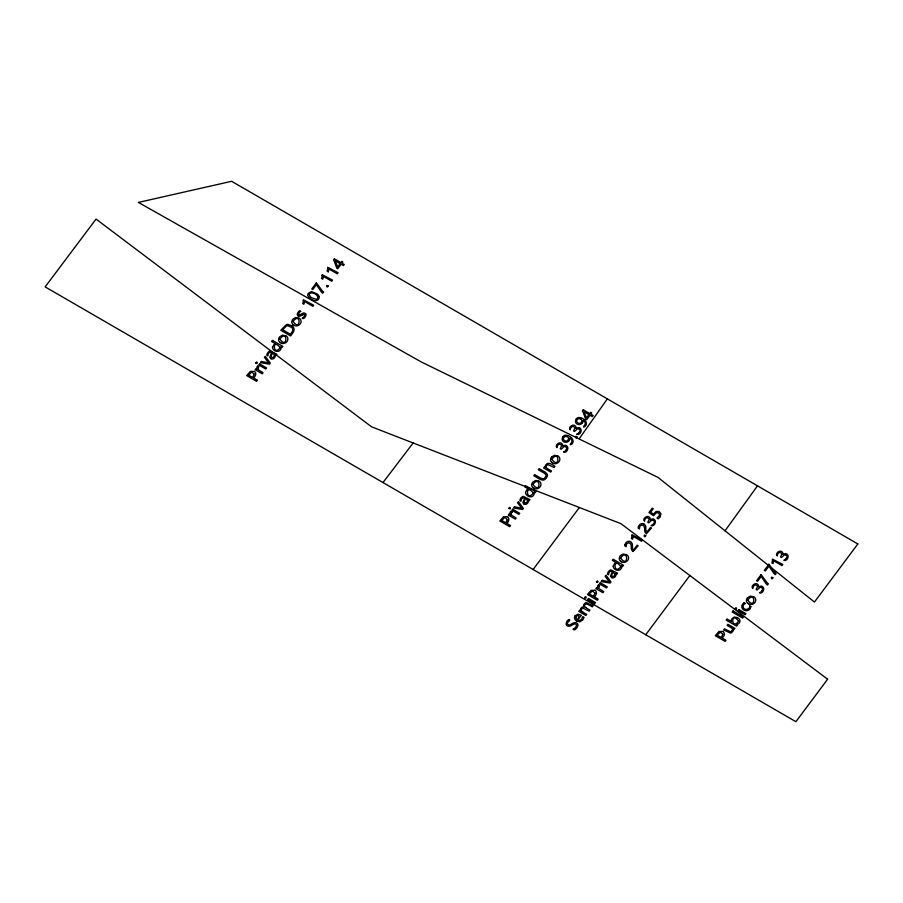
<?xml version="1.0" encoding="UTF-8"?>
<svg xmlns="http://www.w3.org/2000/svg" width="903" height="903" viewBox="0 0 903 903"><rect width="100%" height="100%" fill="white"/><g stroke="black" fill="none" stroke-linecap="round" stroke-linejoin="round"><path stroke-width="1.35" d="M631.332 546.529L630.757 543.866L628.736 542.658L626.558 543.888L626.151 546.71L624.944 546.01A4.267 3.759 -22.9 0 1 624.978 544.746M569.206 440.359L569.533 439.614A2.63 2.314 -22.9 0 0 569.567 438.531C569.15 437.199 572.096 439.682 571.983 441.003C572.378 442.989 567.885 445.676 571.565 444.411C576.024 440.653 570.143 435.065 565.842 435.212A3.364 2.969 -22.9 0 0 563.201 436.251L562.93 436.589M582.514 422.627L582.841 421.882A2.63 2.314 -22.9 0 0 582.875 420.809C582.458 419.466 585.404 421.961 585.291 423.27C585.539 425.268 581.284 428.124 584.963 426.6C589.264 422.785 583.372 417.367 579.15 417.491A3.364 2.969 -22.9 0 0 576.498 418.529L576.227 418.857M579.229 438.745L607.358 398.889M598.858 586.408L599.197 588.79L603.757 591.612L602.933 592.707L595.89 588.621L596.714 587.514L598.181 588.338A2.63 2.314 -22.9 0 1 598.429 584.918M660.127 516.821L661.019 513.773L659.077 511.493L656.097 511.448L653.4 514.089L650.645 512.215L653.264 508.728L652.248 508.141L648.918 512.577L653.614 515.771L656.165 512.802L658.772 512.904L659.63 515.376L656.966 517.972L658.163 518.661M725.019 530.806L757.527 485.814M533.131 569.511L579.354 507.509M645.747 634.73L689.892 575.459M507.757 522.137L506.809 523.39L510.534 525.557L509.687 526.686L499.833 520.952L503.513 516.753L507.17 516.798M595.348 595.675L594.4 596.939L598.136 599.095L597.289 600.224L587.424 594.501L591.115 590.291L594.772 590.348M633.59 549.927L637.168 545.152L638.184 545.739L633.251 551.372M382.985 482.552L413.145 442.978M567.265 621.05C568.935 618.115 571.418 619.955 568.224 621.761A4.65 4.086 -22.9 0 0 567.75 622.551A2.291 2.02 -22.9 0 0 567.592 624.097A1.569 1.388 -22.9 0 0 568.089 624.605A1.93 1.693 -22.9 0 0 569.748 624.82A6.039 5.316 -22.9 0 0 570.798 624.323L571.802 623.781A16.344 14.38 -22.9 0 1 573.089 623.126A5.802 5.102 -22.9 0 1 574.331 622.686A3.601 3.16 -22.9 0 1 575.527 622.585A2.788 2.449 -22.9 0 1 576.509 622.878A4.109 3.612 -22.9 0 1 576.994 623.172L577.683 623.95A2.98 2.619 -22.9 0 1 577.943 625.169A4.267 3.759 -22.9 0 1 577.57 626.524A7.732 6.806 -22.9 0 1 576.746 627.901A8.116 7.145 -22.9 0 1 574.985 629.605A2.754 2.427 -22.9 0 1 574.387 629.978L573.021 629.188A5.35 4.707 -22.9 0 0 575.775 627.088L576.588 625.169A1.569 1.377 -22.9 0 0 576.306 624.549L575.854 624.176A1.716 1.501 -22.9 0 0 575.03 623.939A2.517 2.212 -22.9 0 0 574.139 624.108A6.118 5.384 -22.9 0 0 573.134 624.549L571.994 625.158A19.46 17.112 -22.9 0 1 570.764 625.79A5.283 4.65 -22.9 0 1 569.612 626.197A3.127 2.743 -22.9 0 1 568.495 626.276A3.014 2.653 -22.9 0 1 567.253 625.79L566.949 625.587A2.619 2.303 -22.9 0 1 566.441 624.932A3.217 2.833 -22.9 0 1 566.192 623.702A4.47 3.928 -22.9 0 1 566.441 622.528A6.265 5.508 -22.9 0 1 567.265 621.05M299.04 312.81L299.638 312.145A3.849 3.386 -22.9 0 1 300.846 311.366L299.706 310.7A4.696 4.131 -22.9 0 0 298.724 311.49L298.543 311.682A6.039 5.305 -22.9 0 0 298.103 312.235A3.657 3.217 -22.9 0 0 297.426 315.215M521.855 498.501L522.589 497.858A1.4 1.23 -22.9 0 1 523.097 497.711L524.711 498.14L522.927 502.486A2.303 2.032 -22.9 0 0 523.153 503.106L524.067 503.953M731.961 630.825L731.283 631.468A1.682 1.479 -22.9 0 1 730.471 631.75L724.466 628.849L723.642 629.944L730.561 633.082A2.416 2.122 -22.9 0 0 731.419 632.8L733.022 631.141A2.833 2.495 -22.9 0 0 733.225 629.357L732.988 628.827L734.128 629.447L734.952 628.353L727.908 624.266L727.084 625.361L731.137 627.709A2.653 2.337 -22.9 0 1 732.152 630.904M551.699 456.941L554.51 455.27L557.648 456.004M747.582 597.741L750.393 596.07L753.531 596.804M546.812 465.259L547.331 464.842A1.603 1.411 -22.9 0 1 547.907 464.616L554.115 467.494L554.939 466.399C552.896 464.966 547.839 461.094 545.751 464.898A3.115 2.743 -22.9 0 0 545.378 466.783L545.649 467.551L544.453 466.896L543.629 467.991L550.672 472.077L551.496 470.982L547.478 468.657M527.059 489.979C521.866 494.088 531.743 500.251 533.955 494.505A3.149 2.765 -22.9 0 0 534.124 492.733L533.887 492.158L535.107 492.824L535.93 491.729L525.501 485.667L524.677 486.773L528.819 489.324A2.732 2.404 -22.9 0 0 527.047 489.968M302.324 314.854L301.783 315.203A10.384 9.132 -22.9 0 1 300.722 315.847A2.517 2.212 -22.9 0 1 298.204 315.994M303.645 314.323L304.661 315.034L303.916 316.761A4.131 3.635 -22.9 0 1 302.607 317.788C301.117 318.601 304.187 319.075 304.559 317.687A6.502 5.723 -22.9 0 0 305.067 317.055A3.86 3.398 -22.9 0 0 305.869 313.996M271.792 357.464C274.433 358.412 275.359 353.728 272.503 353.31L271.498 355.093A3.759 3.307 -22.9 0 0 270.99 356.459M524.891 502.813C527.533 503.772 528.481 499.077 525.614 498.659L524.609 500.443A3.759 3.307 -22.9 0 0 524.09 501.82A1.614 1.411 -22.9 0 0 524.914 502.768M579.049 429.139L578.078 428.812A1.896 1.671 -22.9 0 0 577.344 428.88L574.511 431.487L573.552 430.934L574.985 427.932A1.772 1.569 -22.9 0 0 574.76 427.367L573.066 426.419A1.592 1.4 -22.9 0 0 572.299 426.532L571.396 427.175A4.368 3.849 -22.9 0 0 571.046 427.582M786.005 555.187L785.034 554.86A1.896 1.671 -22.9 0 0 784.301 554.927L781.467 557.535L780.508 556.97L781.942 553.968A1.772 1.569 -22.9 0 0 781.727 553.404L780.023 552.467A1.592 1.4 -22.9 0 0 779.255 552.58L778.352 553.223A4.368 3.849 -22.9 0 0 778.014 553.629A4.086 3.589 -22.9 0 0 777.291 555.943C774.243 553.9 780.384 548.798 782.54 552.331A2.72 2.393 -22.9 0 1 782.935 553.358C781.806 556.395 785.305 552.083 786.908 554.103C790.091 555.909 786.592 562.174 783.793 560.255A4.628 4.075 -22.9 0 0 786.253 558.494M565.741 446.861L564.77 446.545A1.896 1.671 -22.9 0 0 564.036 446.613L561.203 449.209L560.244 448.656L561.677 445.653A1.772 1.569 -22.9 0 0 561.463 445.089L559.758 444.141A1.592 1.4 -22.9 0 0 558.991 444.265L558.088 444.908A4.368 3.849 -22.9 0 0 557.738 445.314A4.086 3.589 -22.9 0 0 557.027 447.617C553.979 445.585 560.12 440.483 562.276 444.005A2.72 2.393 -22.9 0 1 562.671 445.044C561.531 448.069 565.041 443.768 566.644 445.777C569.827 447.595 566.339 453.87 563.528 451.94A4.628 4.075 -22.9 0 0 565.989 450.179M653.287 520.467L652.316 520.151A1.896 1.671 -22.9 0 0 651.582 520.218L648.749 522.814L647.801 522.261L649.223 519.259A1.772 1.569 -22.9 0 0 649.009 518.694L647.304 517.746A1.592 1.4 -22.9 0 0 646.537 517.87L645.634 518.514A4.368 3.849 -22.9 0 0 645.295 518.92A4.086 3.589 -22.9 0 0 644.573 521.234C641.525 519.191 647.665 514.089 649.821 517.622A2.72 2.393 -22.9 0 1 650.216 518.649C649.088 521.686 652.587 517.374 654.19 519.394C657.373 521.2 653.885 527.465 651.086 525.546A4.628 4.075 -22.9 0 0 653.535 523.785A2.777 2.438 -22.9 0 0 653.501 520.263M761.624 587.661L760.653 587.345A1.896 1.671 -22.9 0 0 759.92 587.413L757.086 590.009L756.127 589.456L757.561 586.453A1.772 1.569 -22.9 0 0 757.346 585.889L755.642 584.941A1.592 1.4 -22.9 0 0 754.874 585.065L753.971 585.708A4.368 3.849 -22.9 0 0 753.633 586.115A4.086 3.589 -22.9 0 0 752.91 588.429C749.862 586.386 756.003 581.284 758.159 584.817A2.72 2.393 -22.9 0 1 758.554 585.844C757.414 588.88 760.924 584.568 762.527 586.589C765.71 588.395 762.222 594.671 759.412 592.74A4.628 4.075 -22.9 0 0 761.872 590.98M737.412 617.562L734.15 617.02L731.656 619.052A3.24 2.844 -22.9 0 0 731.374 620.835L731.644 621.648L727.005 618.984L726.181 620.09L736.611 626.14L737.435 625.045L736.848 624.402A2.878 2.528 -22.9 0 0 738.756 623.521L739.162 623.059A3.77 3.319 -22.9 0 0 739.873 620.135A5.813 5.113 -22.9 0 0 737.367 617.641M254.07 371.449L250.413 371.393L246.733 375.603L256.587 381.326L257.434 380.208L253.709 378.041L254.657 376.777A4.38 3.849 -22.9 0 0 254.296 371.201M722.637 631.524L718.969 631.468L715.289 635.678L725.154 641.401L725.989 640.283L722.265 638.116L723.213 636.852A4.38 3.849 -22.9 0 0 722.851 631.276M510.59 514.789L509.111 513.976L508.299 515.071L515.331 519.157L516.155 518.062L511.606 515.252L511.267 512.87A1.862 1.637 -22.9 0 1 512.103 512.136M580.945 419.252C578.53 417.051 574.579 421.046 577.762 422.818A2.788 2.449 -22.9 0 0 581.713 422.22M298.87 318.206L295.744 317.472L292.922 319.143A4.571 4.018 -22.9 0 0 292.967 324.617M285.653 335.826L282.515 335.092L279.704 336.763A4.571 4.018 -22.9 0 0 279.738 342.237M538.752 481.175L535.626 480.441L532.804 482.112A4.571 4.018 -22.9 0 0 532.838 487.597M626.355 554.713L623.217 553.979L620.395 555.65A4.571 4.018 -22.9 0 0 620.44 561.135M576.622 621.072L579.94 621.817L582.616 620.09A5.384 4.741 -22.9 0 0 583.812 617.313M328.252 271.78L327.112 271.126A8.195 7.201 -22.9 0 0 327.394 270.257L327.721 268.056A7.382 6.49 -22.9 0 0 327.699 267.299L338.094 272.74L337.27 273.835L328.748 268.891A4.278 3.77 -22.9 0 1 328.748 269.647L328.523 270.99A6.061 5.339 -22.9 0 1 328.252 271.78M576.836 434.208C579.399 436.014 582.683 430.697 580.494 428.507C578.823 425.663 574.94 430.325 575.979 427.311A2.72 2.393 -22.9 0 0 575.583 426.284C573.473 422.739 567.265 427.887 570.324 429.896A4.086 3.589 -22.9 0 1 571.023 427.57M646.559 533.65L651.481 528.018L650.476 527.431L646.898 532.206A2.607 2.291 -22.9 0 1 645.859 530.874M744.275 602.798L745.426 603.464A3.488 3.07 -22.9 0 0 743.18 607.234A3.488 3.07 -22.9 0 0 746.905 609.333A3.488 3.07 -22.9 0 0 749.941 605.969M749.727 605.981L750.799 606.602M510.94 511.493L512.114 512.17M257.84 366.133L259.014 366.81A1.862 1.637 -22.9 0 0 258.19 367.521L258.506 369.903L263.055 372.713L262.231 373.808L255.188 369.722L256.012 368.627L257.479 369.44A2.63 2.314 -22.9 0 1 257.727 366.02M607.493 574.116L608.645 574.782A4.481 3.939 -22.9 0 1 609.435 572.039L610.191 571.407A1.4 1.23 -22.9 0 1 610.699 571.249L612.302 571.678L610.53 576.024A2.303 2.032 -22.9 0 0 610.755 576.656L611.658 577.491M598.542 585.031L599.716 585.708A1.862 1.637 -22.9 0 0 598.892 586.419M588.271 604.502L592.312 606.85L593.136 605.755L586.216 602.549A2.246 1.975 -22.9 0 0 585.404 602.809L583.88 604.4A2.991 2.63 -22.9 0 0 583.631 605.958L583.981 606.951M585.878 607.742L589.896 610.067L589.072 611.162L583.045 608.227A1.58 1.388 -22.9 0 0 582.288 608.487L581.961 608.746A2.619 2.303 -22.9 0 0 581.645 609.085M582.649 612.053L586.668 614.379L585.844 615.474L578.8 611.387L579.624 610.293L580.753 610.913L580.505 610.18A2.935 2.585 -22.9 0 1 580.832 608.396A2.686 2.359 -22.9 0 1 584.004 606.895M583.733 617.313L582.672 616.693L581.453 619.74L578.902 620.519L577.728 620.09L581.363 615.259L578.101 614.164L575.403 615.598A4.91 4.323 -22.9 0 0 575.155 615.936M270.968 358.593L270.053 357.757A2.303 2.032 -22.9 0 1 269.828 357.125L271.611 352.78L269.997 352.351A1.4 1.23 -22.9 0 0 269.489 352.509L268.755 353.152A4.481 3.939 -22.9 0 0 267.943 355.884L266.791 355.218A5.599 4.933 -22.9 0 1 267.886 352.509L269.342 351.244A2.291 2.02 -22.9 0 1 270.166 351.041L276.894 354.281L276.07 355.376L274.952 354.766L275.201 355.477M747.786 603.057L748.158 603.339A7.506 6.603 -22.9 0 0 748.79 603.723M551.902 462.257L552.275 462.539A7.506 6.603 -22.9 0 0 552.907 462.923M533.007 487.428L533.38 487.71A7.506 6.603 -22.9 0 0 534.012 488.094M620.609 560.977L620.982 561.248A7.506 6.603 -22.9 0 0 621.603 561.632M293.136 324.459L293.509 324.741A7.506 6.603 -22.9 0 0 294.13 325.114M279.907 342.079L280.28 342.361A7.506 6.603 -22.9 0 0 280.912 342.734M292.38 326.051L287.899 324.346A4.481 3.939 -22.9 0 0 286.274 324.685L280.765 330.261L290.619 335.984L293.43 331.977A6.039 5.316 -22.9 0 0 292.437 325.994M291.703 327.428L287.786 325.735A3.499 3.081 -22.9 0 0 286.511 325.983L282.65 329.742L290.416 334.257L292.211 331.672A4.504 3.962 -22.9 0 0 291.771 327.371M319.075 296.432L318.161 294.852A8.906 7.834 -22.9 0 0 317.371 294.085L311.411 291.534L308.183 293.452A3.454 3.048 -22.9 0 0 307.833 295.845L310.7 298.983A17.699 15.577 -22.9 0 0 311.614 299.525A13.15 11.57 -22.9 0 0 313.014 300.191M631.378 548.121L631.332 546.902M644.64 528.526L643.997 526.054L641.988 524.936L639.809 526.246L639.459 528.989L638.252 528.289A4.267 3.759 -22.9 0 1 638.274 527.025A3.544 3.115 -22.9 0 1 638.444 526.483L638.839 525.715A6.366 5.599 -22.9 0 1 639.121 525.309A3.533 3.104 -22.9 0 1 643.783 523.842M644.64 529.305L644.697 530.49A5.226 4.594 -22.9 0 0 646.413 533.808M750.833 606.613A4.797 4.222 -22.9 0 1 749.874 608.746M744.151 602.606A4.887 4.301 -22.9 0 0 744.072 610.146A4.402 3.872 -22.9 0 0 750.054 608.87M753.621 596.669A4.617 4.063 -22.9 0 1 755.01 602.346A4.617 4.063 -22.9 0 1 748.598 603.972M747.616 603.227A4.571 4.018 -22.9 0 1 747.537 597.707M761.839 587.458A2.777 2.438 -22.9 0 1 761.816 590.934M786.22 554.973A2.777 2.438 -22.9 0 1 786.197 558.449M576.69 620.971A4.47 3.928 -22.9 0 1 574.918 615.846M586.431 603.814A4.346 3.826 -22.9 0 1 588.214 604.558M582.717 611.895A2.664 2.337 -22.9 0 1 581.363 609.017M585.968 607.572A2.641 2.325 -22.9 0 1 584.704 604.694M584.941 604.773A1.851 1.625 -22.9 0 1 586.408 603.791M594.987 590.099A4.38 3.849 -22.9 0 1 595.314 595.653M607.459 574.116A5.599 4.933 -22.9 0 1 608.588 571.407L610.044 570.143A2.291 2.02 -22.9 0 1 610.868 569.928L617.596 573.168L616.772 574.274L615.654 573.653L615.902 574.376A2.901 2.551 -22.9 0 1 615.564 576.148L615.462 576.328A2.833 2.495 -22.9 0 1 611.523 577.717M626.445 554.577A4.617 4.063 -22.9 0 1 627.833 560.255A4.617 4.063 -22.9 0 1 621.422 561.88M633.105 551.541A5.226 4.594 -22.9 0 1 631.321 548.223M633.567 549.95A2.607 2.291 -22.9 0 1 632.563 548.595A6.569 5.779 -22.9 0 1 632.495 547.624L632.472 546.022A11.75 10.328 -22.9 0 0 632.382 544.464A4.82 4.244 -22.9 0 0 630.418 541.687M630.475 541.563A3.533 3.104 -22.9 0 0 625.79 543.019A6.366 5.599 -22.9 0 0 625.542 543.437L625.136 544.204A3.544 3.115 -22.9 0 0 624.978 544.746M645.893 530.862A6.569 5.779 -22.9 0 1 645.803 529.892L645.78 528.289A11.75 10.328 -22.9 0 0 645.69 526.742M643.715 523.966A4.82 4.244 -22.9 0 1 645.724 526.731M660.059 516.787A5.768 5.079 -22.9 0 1 658.208 518.728M507.396 516.561A4.38 3.849 -22.9 0 1 507.723 522.103M510.635 514.755A2.63 2.314 -22.9 0 1 510.827 511.38M521.832 498.49A4.481 3.939 -22.9 0 0 521.054 501.244L519.891 500.567A5.599 4.933 -22.9 0 1 520.986 497.869L522.453 496.605A2.291 2.02 -22.9 0 1 523.277 496.39L529.993 499.63L529.169 500.725L528.052 500.115L528.3 500.838A2.901 2.551 -22.9 0 1 527.973 502.61L527.86 502.779A2.833 2.495 -22.9 0 1 523.932 504.167M538.843 481.039A4.617 4.063 -22.9 0 1 540.231 486.717A4.617 4.063 -22.9 0 1 533.82 488.342M547.511 468.589A2.698 2.382 -22.9 0 1 546.654 465.169M557.738 455.868A4.617 4.063 -22.9 0 1 559.126 461.546A4.617 4.063 -22.9 0 1 552.715 463.171M551.733 462.415A4.571 4.018 -22.9 0 1 551.654 456.907M565.955 446.658A2.777 2.438 -22.9 0 1 565.933 450.123M569.341 440.427A3.984 3.51 -22.9 0 1 563.732 441.781A3.984 3.51 -22.9 0 1 563.066 436.68M568.19 439.806A2.37 2.088 -22.9 0 0 567.66 436.962C565.222 434.806 561.271 438.756 564.465 440.54A2.788 2.449 -22.9 0 0 568.405 439.942M579.263 428.925A2.777 2.438 -22.9 0 1 579.229 432.402M579.286 432.447A4.628 4.075 -22.9 0 1 576.836 434.219M582.649 422.706A3.984 3.51 -22.9 0 1 577.04 424.049A3.984 3.51 -22.9 0 1 576.374 418.958M580.956 419.229A2.37 2.088 -22.9 0 1 581.498 422.073M270.832 358.818A2.833 2.495 -22.9 0 0 274.749 357.43L274.862 357.249A2.901 2.551 -22.9 0 0 275.212 355.477M271.814 357.419A1.614 1.411 -22.9 0 1 270.945 356.493M285.743 335.679A4.617 4.063 -22.9 0 1 287.131 341.368A4.617 4.063 -22.9 0 1 280.72 342.982M298.961 318.059A4.617 4.063 -22.9 0 1 300.349 323.748A4.617 4.063 -22.9 0 1 293.949 325.362M305.688 314.041A2.066 1.817 -22.9 0 0 305.191 313.454L305.079 313.375A2.224 1.953 -22.9 0 0 303.261 313.036A3.657 3.217 -22.9 0 0 302.381 313.443A11.062 9.73 -22.9 0 0 301.399 314.041L300.767 314.458A1.941 1.704 -22.9 0 1 298.87 314.921M298.791 314.808A1.659 1.456 -22.9 0 1 299.119 312.889M298.272 315.903A2.145 1.885 -22.9 0 1 297.55 315.181M302.347 314.876A2.799 2.461 -22.9 0 1 303.634 314.267M313.014 300.18A8.601 7.563 -22.9 0 0 314.075 300.518L315.757 300.665A3.319 2.923 -22.9 0 0 318.228 299.536L318.353 299.356A4.244 3.736 -22.9 0 0 318.748 298.791A3.477 3.059 -22.9 0 0 319.086 296.432M254.33 374.282L252.659 377.431L248.618 375.084L251.361 372.363A1.874 1.648 -22.9 0 1 252.05 372.273L254.33 374.282M507.441 519.631L505.759 522.792L501.718 520.444L504.461 517.724A1.874 1.648 -22.9 0 1 505.149 517.633L507.441 519.631M595.032 593.181L593.361 596.33L589.32 593.982L592.052 591.262A1.874 1.648 -22.9 0 1 592.752 591.172L595.032 593.181M722.897 634.357L721.226 637.507L717.174 635.159L719.917 632.45A1.874 1.648 -22.9 0 1 720.605 632.36L722.897 634.357M272.469 347.339C272.537 351.38 279.253 353.242 280.856 349.145A3.149 2.765 -22.9 0 0 281.014 347.384L280.788 346.797L282.007 347.463L282.831 346.368L272.401 340.318L271.577 341.413L275.72 343.975A2.732 2.404 -22.9 0 0 273.948 344.607L272.469 347.339M613.171 566.237C613.239 570.278 619.955 572.141 621.557 568.043A3.149 2.765 -22.9 0 0 621.715 566.271L621.49 565.696L622.709 566.362L623.521 565.267L613.103 559.217L612.279 560.311L616.422 562.874A2.732 2.404 -22.9 0 0 614.65 563.506L613.171 566.237M328.15 285.98C326.931 289.299 325.249 283.621 328.15 285.98M577.028 436.973C575.911 440.292 574.15 434.58 577.028 436.973M645.724 535.693C644.347 539.057 643.015 533.176 645.724 535.727M772.912 577.773C771.523 581.137 770.157 575.324 772.912 577.773M280.178 347.666C272.909 357.52 271.927 336.751 280.178 347.666M533.278 493.027C525.986 502.869 525.094 482.112 533.278 493.027M620.88 566.565C613.521 576.385 612.742 555.661 620.88 566.565M255.752 362.972C258.281 365.41 257.242 359.834 255.752 362.972M508.863 508.321C511.391 510.771 510.285 505.172 508.863 508.321M584.636 597.605C587.131 600.066 586.115 594.467 584.636 597.605M596.454 581.871C598.892 584.343 598.079 578.733 596.454 581.825M735.087 608.701C737.683 611.071 736.498 605.597 735.098 608.622M738.62 621.253C731.114 631.095 730.572 610.18 738.62 621.253M279.862 339.02C287.707 350.341 288.034 328.511 279.862 339.02M293.08 321.4C300.981 332.733 301.173 310.869 293.08 321.4M532.962 484.38C540.863 495.702 541.089 473.838 532.962 484.38M551.857 459.209C559.781 470.531 559.95 448.667 551.857 459.209M620.564 557.919C628.33 569.229 628.894 547.41 620.564 557.919M747.74 600.01C755.585 611.331 755.946 589.49 747.74 600.01M303.34 300.53L303.013 302.742A8.195 7.201 -22.9 0 1 302.731 303.611L303.871 304.266A6.061 5.339 -22.9 0 0 304.142 303.476L304.379 302.133A4.278 3.77 -22.9 0 0 304.379 301.365L312.889 306.32L313.713 305.225L303.318 299.785A7.382 6.49 -22.9 0 1 303.329 300.53M322.179 275.426L321.852 277.639A8.195 7.201 -22.9 0 1 321.57 278.496L322.71 279.162A6.061 5.339 -22.9 0 0 322.981 278.372L323.218 277.029A4.278 3.77 -22.9 0 0 323.218 276.262L331.728 281.217L332.552 280.122L322.168 274.681A7.382 6.49 -22.9 0 1 322.179 275.426M631.987 535.479L631.66 537.691A8.195 7.201 -22.9 0 1 631.389 538.549L632.529 539.215A6.061 5.339 -22.9 0 0 632.789 538.425L633.026 537.082A4.278 3.77 -22.9 0 0 633.037 536.314L641.548 541.258L642.36 540.163L631.976 534.734A7.382 6.49 -22.9 0 1 631.987 535.479M772.471 559.849L772.144 562.05A8.195 7.201 -22.9 0 1 771.873 562.919L773.013 563.574A6.061 5.339 -22.9 0 0 773.273 562.783L773.51 561.44A4.278 3.77 -22.9 0 0 773.521 560.673L782.021 565.628L782.845 564.533L772.46 559.092A7.382 6.49 -22.9 0 1 772.471 559.849M615.045 574.432L614.096 576.182L612.55 576.396A1.614 1.411 -22.9 0 1 611.647 575.38A3.759 3.307 -22.9 0 1 612.234 574.003L613.205 572.197L615.045 574.432M575.764 617.449C577.638 624.853 581.521 609.423 575.764 617.449M547.5 475.509L546.417 478.059L544.261 479.865A3.386 2.98 -22.9 0 1 543.042 480.148L540.299 479.504L533.775 475.734L534.621 474.606L540.942 478.274L543.313 478.771A2.449 2.156 -22.9 0 0 544.193 478.477L546.134 475.915A2.37 2.088 -22.9 0 0 546.089 475.113L544.69 473.454L538.29 469.718L539.125 468.601L545.491 472.314L547.32 474.357A3.533 3.104 -22.9 0 1 547.5 475.509M308.984 294.457L311.129 297.595L316.422 299.344A1.919 1.693 -22.9 0 0 317.19 298.949C320.17 295.36 310.767 290.269 308.984 294.457M857.85 543.956L814.45 602.053L658.016 477.416L421.216 361.934L138.385 202.419L231.642 181.3L857.85 543.956M827.622 679.214L795.893 721.7L45.15 286.883L96.057 219.09L371.596 426.837L620.903 523.638L827.622 679.214M316.366 282.831L311.783 288.926L312.799 289.513L316.411 284.705L321.22 291.782A17.315 15.227 -22.9 0 0 322.732 293.204L323.613 292.019A17.01 14.967 -22.9 0 1 322.078 290.631L316.366 282.831M334.403 258.789L333.523 259.962A18.579 16.344 -22.9 0 1 334.279 261.26L336.774 268.191L337.756 268.755L341.131 264.252L343.445 265.595L344.257 264.511L341.944 263.168L342.869 261.938L341.842 261.339L340.916 262.57L334.403 258.789M259.59 363.864L258.766 364.959L265.809 369.045L266.622 367.95L259.59 363.864M261.396 361.46L260.493 362.656L269.478 364.157L270.279 363.074L265.29 356.267L264.421 357.419L268.202 362.227A6.75 5.937 -22.9 0 0 268.992 363.006A7.01 6.163 -22.9 0 0 267.807 362.701L261.396 361.46M340.104 263.653L337.643 266.927L335.273 260.854L340.104 263.653M583.27 409.781L582.401 410.955A18.579 16.344 -22.9 0 1 583.157 412.253L585.652 419.184L586.623 419.748L590.009 415.245L592.323 416.588L593.136 415.504L590.822 414.161L591.747 412.931L590.709 412.332L589.783 413.563L583.27 409.781M512.69 509.224L511.866 510.319L518.909 514.405L519.733 513.31L512.69 509.224M514.496 506.809L513.593 508.017L522.577 509.506L523.39 508.434L518.39 501.616L517.521 502.779L521.302 507.576A6.75 5.937 -22.9 0 0 522.092 508.355A7.01 6.163 -22.9 0 0 520.907 508.05L514.496 506.809M588.97 414.646L586.521 417.908L584.151 411.847L588.97 414.646M588.474 598.497L587.65 599.592L594.693 603.689L595.517 602.594L588.474 598.497M600.292 582.762L599.468 583.857L606.5 587.943L607.324 586.848L600.292 582.762M602.098 580.358L601.195 581.555L610.18 583.056L610.981 581.972L605.992 575.166L605.123 576.317L608.904 581.126A6.75 5.937 -22.9 0 0 609.694 581.904A7.01 6.163 -22.9 0 0 608.509 581.6L602.098 580.358M733.044 610.936L732.22 612.042L742.65 618.092L743.474 616.997L733.044 610.936M761.116 574.624L756.545 580.719L757.561 581.306L761.173 576.498L765.97 583.575A17.315 15.227 -22.9 0 0 767.494 584.997L768.374 583.812A17.01 14.967 -22.9 0 1 766.828 582.424L761.116 574.624M768.882 564.273L764.31 570.369L765.326 570.956L768.938 566.158L773.736 573.224A17.315 15.227 -22.9 0 0 775.259 574.647L776.14 573.461A17.01 14.967 -22.9 0 1 774.593 572.073L768.882 564.273M738.914 609.593L738.101 610.688L745.133 614.774L745.957 613.679L738.914 609.593"/></g></svg>
